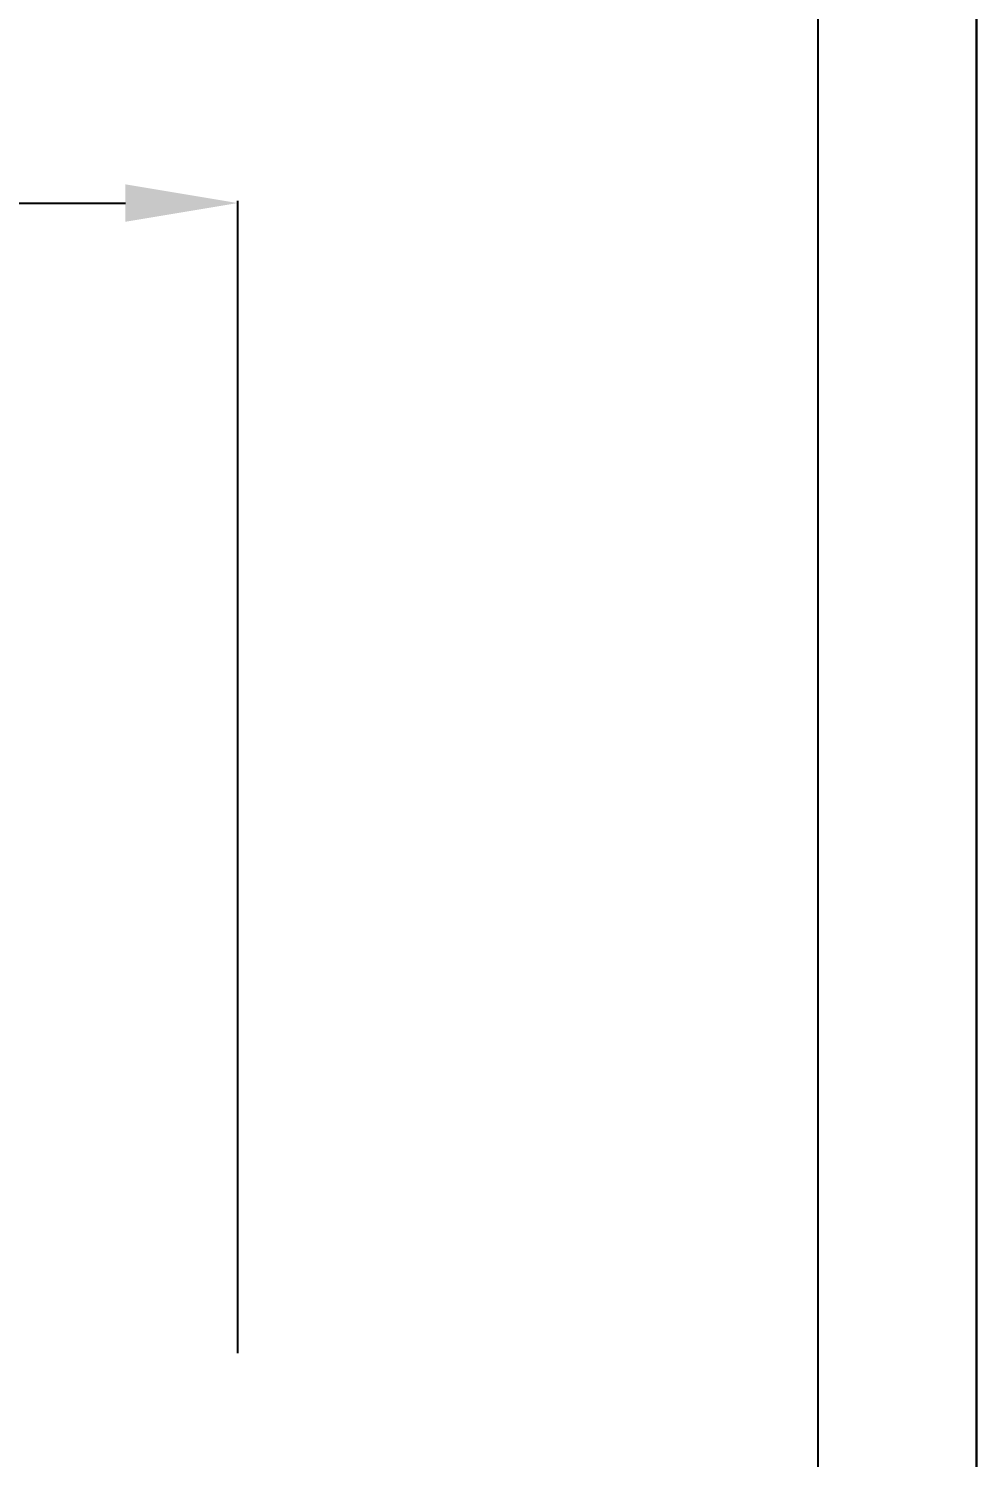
# Model space of a CAD drawing. Header units: millimetres. Extents: x -15074 to 21675, y -7568 to 6574.
# Drawn here: x 11245 to 11666, y -439 to 197 of the extents above; entities that cross this region are included whole.
import ezdxf

# ---------------------------------------------------------------- set-up
doc = ezdxf.new("R2010")
doc.units = ezdxf.units.MM
doc.layers.add('AM_5', color=250, linetype='Continuous', lineweight=25)
doc.styles.get("Standard").update_dxf_attribs({"font": 'arial.ttf'})
doc.dimstyles.new('AM_ISO$0', dxfattribs={"dimtxt": 3.5, "dimasz": 3.5, "dimexe": 1, "dimexo": 1, "dimgap": 1.5, "dimtad": 1, "dimdsep": 46, "dimtxsty": 'Standard', "dimcen": 0, "dimclrd": 256, "dimclre": 256, "dimclrt": 250, "dimadec": 0, "dimazin": 2, "dimtp": 0.1, "dimtm": 0.1, "dimtfac": 0.71, "dimtdec": 3, "dimtmove": 0, "dimatfit": 3, "dimfxl": 1, "dimlwd": -1, "dimlwe": -1, "dimarcsym": 1})

# ---------------------------------------------------------------- blocks, each defined once
blk = doc.blocks.new('*D378')
at = {"layer": 'AM_5', "linetype": 'ByBlock', "transparency": 16777216}
for p, q in [((10651.41888481863, -329.4956278427458), (10651.41888481863, 120.5653588076821)), ((10701.41888481863, 119.5653588076821), (11287.58509134281, 119.5653588076821)), ((11337.58509134281, -392.077950028834), (11337.58509134281, 120.5653588076821))]:
    blk.add_line(p, q, dxfattribs=at)
at = {"layer": 'AM_5', "transparency": 16777216}
for points in [[(10701.41888481863, 127.8986921410154), (10701.41888481863, 111.2320254743487), (10651.41888481863, 119.5653588076821)], [(11287.58509134281, 127.8986921410154), (11287.58509134281, 111.2320254743487), (11337.58509134281, 119.5653588076821)]]:
    blk.add_solid(points, dxfattribs=at)
at = {"layer": 'Defpoints', "color": 0, "transparency": 16777216}
for p in [(11337.58509134281, 119.5653588076821), (10651.41888481863, -330.4956278427458), (11337.58509134281, -393.077950028834)]:
    blk.add_point(p, dxfattribs=at)
at = {"layer": 'AM_5', "color": 250, "transparency": 16777216, "insert": (10994.50198808072, 146.5940081937667), "char_height": 50, "attachment_point": 5}
blk.add_mtext('700', dxfattribs=at)

msp = doc.modelspace()

# ---------------------------------------------------------------- linework, layer by layer
msp.add_lwpolyline([(7479.138725523488, 853.5775898631546), (11666.21041714983, 853.5775898631546), (11666.21041714983, -2106.978151690825), (7479.138725523488, -2106.978151690825)], close=True)
for points in [[(11595.72099473188, -2106.978151690825), (11666.21041714983, -2106.978151690825), (11666.21041714983, 853.5775898631546), (11595.72099473188, 853.5775898631546)], [(11595.72099473188, 783.0881674452028), (11595.72099473188, -2036.488729272874)]]:
    msp.add_lwpolyline(points)

# ---------------------------------------------------------------- dimensions: what is measured, and where the dimension line sits
at = {"layer": 'AM_5'}
dim = msp.add_linear_dim(base=(11337.58509134281, 119.5653588076821), p1=(10651.41888481863, -330.4956278427458), p2=(11337.58509134281, -393.077950028834), angle=1.141101885463838e-14, text='700', dimstyle='AM_ISO$0', override={"dimtxt": 50, "dimasz": 50, "dimpost": ''}, dxfattribs=at)
dim.commit()
dim.dimension.update_dxf_attribs({"geometry": '*D378', "text_midpoint": (10994.50198808072, 146.5940081937667)})

doc.saveas('drawing.dxf')
